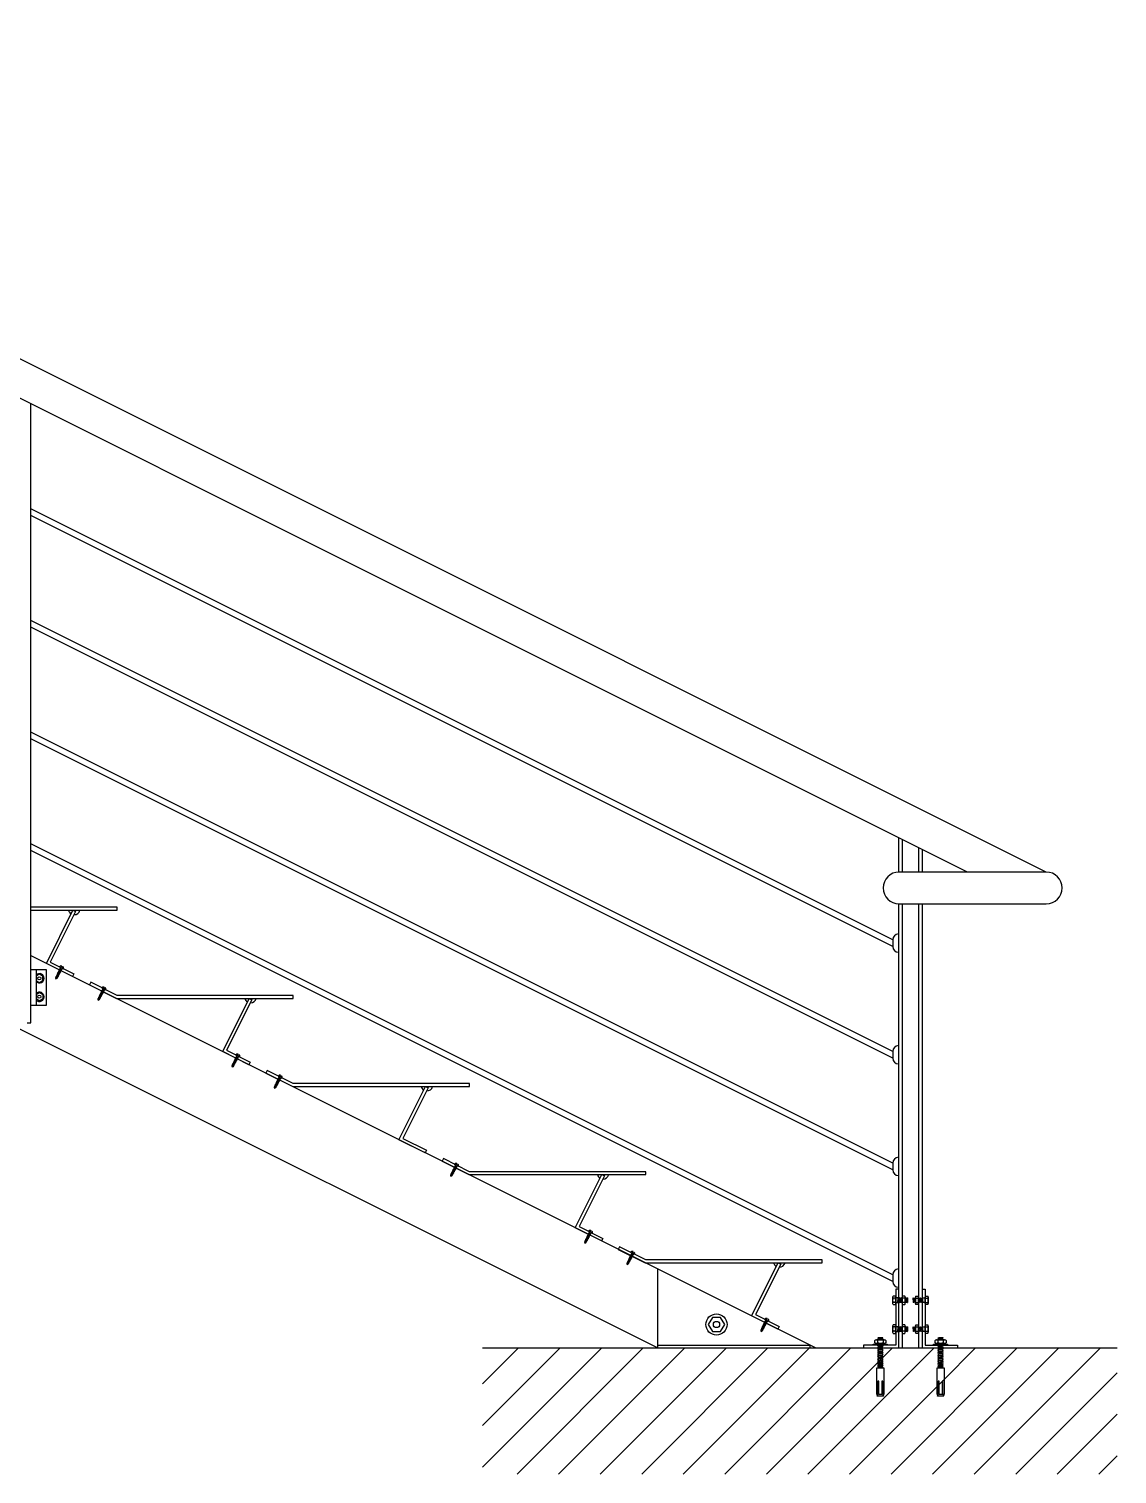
# Model space of a CAD drawing. Header units: millimetres. Extents: x 21.2 to 50.9, y 4.4 to 20.1.
# Drawn here: x 29.057 to 31.372, y 15.116 to 18.19 of the extents above; entities that cross this region are included whole.
import ezdxf

# ---------------------------------------------------------------- set-up
doc = ezdxf.new("R2010")
doc.units = ezdxf.units.MM
doc.linetypes.add('DASHED', pattern=[0.75, 0.5, -0.25])

# ---------------------------------------------------------------- blocks, each defined once
blk = doc.blocks.new('A$C73387921')
for p, q in [((2209.4, 960.2), (2209.4, 2277.1)), ((381.2, 1849.6), (3543.7, 268.3)), ((4055.6, 1354), (4055.6, 1280.8)), ((4043.1, 423.9), (2209.4, 1340.8)), ((4043.1, 409.9), (2209.4, 1326.8)), ((4063.1, 1350.3), (4063.1, 1280.8)), ((4098.1, 1332.8), (4098.1, 1280.8)), ((4105.6, 1329), (4105.6, 1280.8)), ((2393.1, 1205.8), (2209.4, 1205.8)), ((2209.4, 1199.6), (2393.1, 1199.6)), ((2242.8, 1086.5), (2299.4, 1199.6)), ((2299.4, 1199.6), (2305, 1196.8)), ((2393.1, 1199.6), (2393.1, 1205.8)), ((4055.6, 1213.6), (4055.6, 393.3)), ((4063.1, 1213.6), (4063.1, 268.3)), ((4098.1, 1213.6), (4098.1, 268.3)), ((4105.6, 1213.6), (4105.6, 393.3)), ((2305, 1196.8), (2251.2, 1089.3)), ((4043.1, 1136.6), (4043.1, 1122.7)), ((2209.4, 1103.2), (3879.2, 268.3)), ((2298.7, 1058.5), (2242.8, 1086.5)), ((2251.2, 1089.3), (2301.5, 1064.1)), ((2274.4, 1076), (2272.1, 1076.4)), ((2273, 1078.3), (2277.1, 1076.3)), ((2243.1, 1072.7), (2209.4, 1072.7)), ((2221.9, 997.7), (2221.9, 1072.7)), ((2227.8, 1063.6), (2221.9, 1060.1)), ((2221.9, 1049.4), (2227.8, 1046)), ((2235.4, 1059.2), (2227.8, 1063.6)), ((2227.8, 1046), (2235.4, 1050.4)), ((2235.4, 1050.4), (2235.4, 1059.2)), ((2243.1, 997.7), (2243.1, 1072.7)), ((2266.2, 1055.4), (2262.2, 1056.2)), ((2265.5, 1055), (2262.4, 1055.7)), ((2265.9, 1056), (2263, 1056.7)), ((2267.2, 1057.3), (2263.1, 1058.1)), ((2266.5, 1056.8), (2263.3, 1057.6)), ((2266.9, 1057.8), (2263.8, 1058.6)), ((2268.3, 1059.2), (2264, 1060)), ((2267.6, 1058.7), (2264.2, 1059.5)), ((2268, 1059.7), (2264.7, 1060.5)), ((2269.3, 1061.1), (2264.8, 1061.9)), ((2268.6, 1060.6), (2265.1, 1061.3)), ((2269, 1061.6), (2265.6, 1062.3)), ((2270.3, 1062.9), (2265.7, 1063.8)), ((2269.6, 1062.5), (2265.9, 1063.2)), ((2270.1, 1063.5), (2266.5, 1064.2)), ((2271.4, 1064.8), (2266.6, 1065.6)), ((2270.7, 1064.4), (2266.8, 1065.1)), ((2271.1, 1065.4), (2267.3, 1066.1)), ((2272.4, 1066.7), (2267.5, 1067.5)), ((2271.7, 1066.2), (2267.7, 1067)), ((2272.1, 1067.2), (2268.2, 1068)), ((2273.4, 1068.6), (2268.3, 1069.4)), ((2272.7, 1068.1), (2268.5, 1068.9)), ((2273.2, 1069.1), (2269.1, 1069.9)), ((2274.5, 1070.5), (2269.2, 1071.3)), ((2273.8, 1070), (2269.4, 1070.8)), ((2274.2, 1071), (2270, 1071.8)), ((2275.5, 1072.3), (2270.1, 1073.3)), ((2274.8, 1071.9), (2270.3, 1072.8)), ((2275.2, 1072.9), (2270.9, 1073.8)), ((2275.8, 1073.7), (2271.1, 1074.7)), ((2273.9, 1075.1), (2272, 1075.5)), ((2301.5, 1064.1), (2298.7, 1058.5)), ((2337.2, 1046.3), (2334.4, 1040.7)), ((2393.1, 1018.3), (2337.2, 1046.3)), ((2221.9, 1021), (2227.8, 1024.4)), ((2227.8, 1024.4), (2235.4, 1020)), ((2235.4, 1020), (2235.4, 1011.2)), ((2334.4, 1040.7), (2391.7, 1012.1)), ((2358.4, 1014.1), (2354.1, 1014.9)), ((2358.1, 1014.6), (2354.8, 1015.4)), ((2359.4, 1016), (2355, 1016.8)), ((2358.7, 1015.5), (2355.2, 1016.3)), ((2359.1, 1016.5), (2355.7, 1017.3)), ((2360.5, 1017.9), (2355.8, 1018.7)), ((2359.7, 1017.4), (2356.1, 1018.2)), ((2360.2, 1018.4), (2356.6, 1019.2)), ((2361.5, 1019.8), (2356.7, 1020.6)), ((2360.8, 1019.3), (2356.9, 1020.1)), ((2361.2, 1020.3), (2357.5, 1021)), ((2362.5, 1021.6), (2357.6, 1022.5)), ((2361.8, 1021.2), (2357.8, 1021.9)), ((2362.2, 1022.2), (2358.3, 1022.9)), ((2363.6, 1023.5), (2358.5, 1024.4)), ((2362.8, 1023.1), (2358.7, 1023.8)), ((2363.3, 1024.1), (2359.2, 1024.8)), ((2364.6, 1025.4), (2359.3, 1026.2)), ((2363.9, 1024.9), (2359.5, 1025.7)), ((2364.3, 1025.9), (2360.1, 1026.7)), ((2365.6, 1027.3), (2360.3, 1028.2)), ((2364.9, 1026.8), (2360.5, 1027.7)), ((2365.3, 1027.8), (2361, 1028.7)), ((2365.9, 1028.7), (2361.2, 1029.6)), ((2364, 1030), (2362.1, 1030.4)), ((2364.5, 1031), (2362.2, 1031.4)), ((2363.2, 1033.3), (2367.2, 1031.3)), ((2768.1, 1018.3), (2393.1, 1018.3)), ((2768.1, 1012.1), (2768.1, 1018.3)), ((2209.4, 997.7), (2243.1, 997.7)), ((2227.8, 1006.8), (2221.9, 1010.2)), ((2235.4, 1011.2), (2227.8, 1006.8)), ((2356.3, 1010.4), (2352.3, 1011.1)), ((2355.6, 1009.9), (2352.6, 1010.6)), ((2356, 1010.9), (2353.1, 1011.6)), ((2357.4, 1012.2), (2353.2, 1013)), ((2356.6, 1011.8), (2353.4, 1012.5)), ((2357.1, 1012.8), (2354, 1013.5)), ((2357.7, 1013.7), (2354.3, 1014.4)), ((2391.7, 1012.1), (2768.1, 1012.1)), ((2617.8, 899), (2674.4, 1012.1)), ((2680, 1009.3), (2626.2, 901.8)), ((2674.4, 1012.1), (2680, 1009.3)), ((2201.9, 960.2), (2209.4, 960.2)), ((2673.7, 871), (2617.8, 899)), ((2626.2, 901.8), (2676.5, 876.6)), ((4043.1, 899.1), (4043.1, 885.1)), ((2641.2, 867.9), (2637.2, 868.7)), ((2640.5, 867.5), (2637.4, 868.2)), ((2640.9, 868.5), (2638, 869.2)), ((2642.2, 869.8), (2638.1, 870.6)), ((2641.5, 869.3), (2638.3, 870.1)), ((2641.9, 870.3), (2638.8, 871.1)), ((2643.3, 871.7), (2639, 872.5)), ((2642.6, 871.2), (2639.2, 872)), ((2643, 872.2), (2639.7, 873)), ((2644.3, 873.6), (2639.8, 874.4)), ((2643.6, 873.1), (2640.1, 873.8)), ((2644, 874.1), (2640.6, 874.8)), ((2645.3, 875.4), (2640.7, 876.3)), ((2644.6, 875), (2640.9, 875.7)), ((2645.1, 876), (2641.5, 876.7)), ((2646.4, 877.3), (2641.6, 878.1)), ((2645.7, 876.9), (2641.8, 877.6)), ((2646.1, 877.9), (2642.3, 878.6)), ((2647.4, 879.2), (2642.5, 880)), ((2646.7, 878.7), (2642.7, 879.5)), ((2647.1, 879.7), (2643.2, 880.5)), ((2648.4, 881.1), (2643.3, 881.9)), ((2647.7, 880.6), (2643.5, 881.4)), ((2648.2, 881.6), (2644.1, 882.4)), ((2649.5, 883), (2644.2, 883.8)), ((2648.8, 882.5), (2644.4, 883.3)), ((2649.2, 883.5), (2645, 884.3)), ((2650.5, 884.8), (2645.1, 885.8)), ((2649.8, 884.4), (2645.3, 885.3)), ((2650.2, 885.4), (2645.9, 886.3)), ((2650.8, 886.2), (2646.1, 887.2)), ((2648.9, 887.6), (2647, 888)), ((2649.4, 888.5), (2647.1, 888.9)), ((2648, 890.8), (2652.1, 888.8)), ((2676.5, 876.6), (2673.7, 871)), ((2712.2, 858.8), (2709.4, 853.2)), ((2709.4, 853.2), (2766.7, 824.6)), ((2768.1, 830.8), (2712.2, 858.8)), ((2735.5, 830.4), (2730.8, 831.2)), ((2734.7, 829.9), (2731.1, 830.7)), ((2735.2, 830.9), (2731.6, 831.7)), ((2736.5, 832.3), (2731.7, 833.1)), ((2735.8, 831.8), (2731.9, 832.6)), ((2736.2, 832.8), (2732.5, 833.5)), ((2737.5, 834.1), (2732.6, 835)), ((2736.8, 833.7), (2732.8, 834.4)), ((2737.2, 834.7), (2733.3, 835.4)), ((2738.6, 836), (2733.5, 836.9)), ((2737.8, 835.6), (2733.7, 836.3)), ((2738.3, 836.6), (2734.2, 837.3)), ((2739.6, 837.9), (2734.3, 838.7)), ((2738.9, 837.4), (2734.5, 838.2)), ((2739.3, 838.4), (2735.1, 839.2)), ((2740.6, 839.8), (2735.3, 840.7)), ((2739.9, 839.3), (2735.5, 840.2)), ((2740.3, 840.3), (2736, 841.2)), ((2740.9, 841.2), (2736.2, 842.1)), ((2739, 842.5), (2737.1, 842.9)), ((2739.5, 843.5), (2737.2, 843.9)), ((2738.2, 845.8), (2742.2, 843.8)), ((3143.1, 830.8), (2768.1, 830.8)), ((3143.1, 824.6), (3143.1, 830.8)), ((2731.3, 822.9), (2727.3, 823.6)), ((2730.6, 822.4), (2727.6, 823.1)), ((2731, 823.4), (2728.1, 824.1)), ((2732.4, 824.7), (2728.2, 825.5)), ((2731.6, 824.3), (2728.4, 825)), ((2732.1, 825.3), (2729, 826)), ((2733.4, 826.6), (2729.1, 827.4)), ((2732.7, 826.2), (2729.3, 826.9)), ((2733.1, 827.1), (2729.8, 827.9)), ((2734.4, 828.5), (2730, 829.3)), ((2733.7, 828), (2730.2, 828.8)), ((2734.1, 829), (2730.7, 829.8)), ((2766.7, 824.6), (3143.1, 824.6)), ((2992.8, 711.5), (3049.4, 824.6)), ((3055, 821.8), (3001.2, 714.3)), ((3049.4, 824.6), (3055, 821.8)), ((3048.7, 683.5), (2992.8, 711.5)), ((3001.2, 714.3), (3051.5, 689.1)), ((3051.5, 689.1), (3048.7, 683.5)), ((3087.2, 671.3), (3084.4, 665.7)), ((3084.4, 665.7), (3141.7, 637.1)), ((3143.1, 643.3), (3087.2, 671.3)), ((3111.2, 645.3), (3107.5, 646)), ((3112.5, 646.6), (3107.6, 647.5)), ((3111.8, 646.2), (3107.8, 646.9)), ((3112.2, 647.2), (3108.3, 647.9)), ((3113.6, 648.5), (3108.5, 649.4)), ((3112.8, 648.1), (3108.7, 648.8)), ((3113.3, 649.1), (3109.2, 649.8)), ((3114.6, 650.4), (3109.3, 651.2)), ((3113.9, 649.9), (3109.5, 650.7)), ((3114.3, 650.9), (3110.1, 651.7)), ((3115.6, 652.3), (3110.3, 653.2)), ((3114.9, 651.8), (3110.5, 652.7)), ((3115.3, 652.8), (3111, 653.7)), ((3115.9, 653.7), (3111.2, 654.6)), ((3114, 655), (3112.1, 655.4)), ((3114.5, 656), (3112.2, 656.4)), ((3113.2, 658.3), (3117.2, 656.3)), ((4043.1, 661.5), (4043.1, 647.5)), ((3106.3, 635.4), (3102.3, 636.1)), ((3105.6, 634.9), (3102.6, 635.6)), ((3106, 635.9), (3103.1, 636.6)), ((3107.4, 637.2), (3103.2, 638)), ((3106.6, 636.8), (3103.4, 637.5)), ((3107.1, 637.8), (3104, 638.5)), ((3108.4, 639.1), (3104.1, 639.9)), ((3107.7, 638.7), (3104.3, 639.4)), ((3108.1, 639.6), (3104.8, 640.4)), ((3109.4, 641), (3105, 641.8)), ((3108.7, 640.5), (3105.2, 641.3)), ((3109.1, 641.5), (3105.7, 642.3)), ((3110.5, 642.9), (3105.8, 643.7)), ((3109.7, 642.4), (3106.1, 643.2)), ((3110.2, 643.4), (3106.6, 644.2)), ((3111.5, 644.8), (3106.7, 645.6)), ((3110.8, 644.3), (3106.9, 645.1)), ((3141.7, 637.1), (3518.1, 637.1)), ((3518.1, 643.3), (3143.1, 643.3)), ((3367.8, 524), (3424.4, 637.1)), ((3430, 634.3), (3376.2, 526.8)), ((3424.4, 637.1), (3430, 634.3)), ((3518.1, 637.1), (3518.1, 643.3)), ((3423.7, 496), (3367.8, 524)), ((3376.2, 526.8), (3426.5, 501.6)), ((3391.2, 492.9), (3387.2, 493.7)), ((3390.5, 492.5), (3387.4, 493.2)), ((3390.9, 493.5), (3388, 494.2)), ((3392.2, 494.8), (3388.1, 495.6)), ((3391.5, 494.3), (3388.3, 495.1)), ((3391.9, 495.3), (3388.8, 496.1)), ((3393.3, 496.7), (3389, 497.5)), ((3392.6, 496.2), (3389.2, 497)), ((3393, 497.2), (3389.7, 498)), ((3394.3, 498.6), (3389.8, 499.4)), ((3393.6, 498.1), (3390.1, 498.8)), ((3394, 499.1), (3390.6, 499.8)), ((3395.3, 500.4), (3390.7, 501.3)), ((3394.6, 500), (3390.9, 500.7)), ((3395.1, 501), (3391.5, 501.7)), ((3396.4, 502.3), (3391.6, 503.1)), ((3395.7, 501.9), (3391.8, 502.6)), ((3396.1, 502.9), (3392.3, 503.6)), ((3397.4, 504.2), (3392.5, 505)), ((3396.7, 503.7), (3392.7, 504.5)), ((3397.1, 504.7), (3393.2, 505.5)), ((3398.4, 506.1), (3393.3, 506.9)), ((3397.7, 505.6), (3393.5, 506.4)), ((3398.2, 506.6), (3394.1, 507.4)), ((3399.5, 508), (3394.2, 508.8)), ((3398.8, 507.5), (3394.4, 508.3)), ((3399.2, 508.5), (3395, 509.3)), ((3400.5, 509.8), (3395.1, 510.8)), ((3399.8, 509.4), (3395.3, 510.3)), ((3400.2, 510.4), (3395.9, 511.3)), ((3400.8, 511.2), (3396.1, 512.2)), ((3398.9, 512.6), (3397, 513)), ((3399.4, 513.5), (3397.1, 513.9)), ((3398, 515.8), (3402.1, 513.8)), ((3426.5, 501.6), (3423.7, 496)), ((3462.2, 483.8), (3459.4, 478.2)), ((3459.4, 478.2), (3516.7, 449.6)), ((3518.1, 455.8), (3462.2, 483.8)), ((3488.6, 461), (3483.5, 461.9)), ((3487.8, 460.6), (3483.7, 461.3)), ((3488.3, 461.6), (3484.2, 462.3)), ((3489.6, 462.9), (3484.3, 463.7)), ((3488.9, 462.4), (3484.5, 463.2)), ((3489.3, 463.4), (3485.1, 464.2)), ((3490.6, 464.8), (3485.3, 465.7)), ((3489.9, 464.3), (3485.5, 465.2)), ((3490.3, 465.3), (3486, 466.2)), ((3490.9, 466.2), (3486.2, 467.1)), ((3489, 467.5), (3487.1, 467.9)), ((3489.5, 468.5), (3487.2, 468.9)), ((3488.2, 470.8), (3492.2, 468.8)), ((3481.3, 447.9), (3477.3, 448.6)), ((3480.6, 447.4), (3477.6, 448.1)), ((3481, 448.4), (3478.1, 449.1)), ((3482.4, 449.7), (3478.2, 450.5)), ((3481.6, 449.3), (3478.4, 450)), ((3482.1, 450.3), (3479, 451)), ((3483.4, 451.6), (3479.1, 452.4)), ((3482.7, 451.2), (3479.3, 451.9)), ((3483.1, 452.1), (3479.8, 452.9)), ((3484.4, 453.5), (3480, 454.3)), ((3483.7, 453), (3480.2, 453.8)), ((3484.1, 454), (3480.7, 454.8)), ((3485.5, 455.4), (3480.8, 456.2)), ((3484.7, 454.9), (3481.1, 455.7)), ((3485.2, 455.9), (3481.6, 456.7)), ((3486.5, 457.3), (3481.7, 458.1)), ((3485.8, 456.8), (3481.9, 457.6)), ((3486.2, 457.8), (3482.5, 458.5)), ((3487.5, 459.1), (3482.6, 460)), ((3486.8, 458.7), (3482.8, 459.4)), ((3487.2, 459.7), (3483.3, 460.4)), ((3516.7, 449.6), (3893.1, 449.6)), ((3893.1, 455.8), (3518.1, 455.8)), ((3543.7, 268.3), (3543.7, 436)), ((3742.8, 336.5), (3799.4, 449.6)), ((3805, 446.8), (3751.2, 339.3)), ((3799.4, 449.6), (3805, 446.8)), ((3893.1, 449.6), (3893.1, 455.8)), ((4043.1, 423.9), (4043.1, 409.9)), ((4042.9, 376.4), (4042.9, 363.3)), ((4048.6, 374.3), (4043.7, 374.3)), ((4048.5, 378.8), (4043.8, 378.8)), ((4055.6, 393.3), (4049.4, 393.3)), ((4049.4, 393.3), (4049.4, 274.6)), ((4049.4, 374.8), (4049.4, 376.6)), ((4049.4, 364.8), (4049.4, 374.8)), ((4055.6, 393.3), (4055.6, 268.3)), ((4068.8, 374.3), (4063.9, 374.3)), ((4068.7, 378.8), (4064, 378.8)), ((4069.6, 363.1), (4069.6, 376.6)), ((4070.7, 374.8), (4069.6, 374.3)), ((4069.7, 364.8), (4070.7, 374.8)), ((4072.6, 373.9), (4070.7, 374.8)), ((4072.6, 373.9), (4071.8, 365.8)), ((4074.7, 374.8), (4072.6, 373.9)), ((4073.7, 364.8), (4074.7, 374.8)), ((4074.7, 374.8), (4074.7, 365.3)), ((4087.5, 364.8), (4086.5, 374.8)), ((4086.5, 374.8), (4088.6, 373.9)), ((4086.5, 374.8), (4086.5, 365.3)), ((4088.6, 373.9), (4090.5, 374.8)), ((4088.6, 373.9), (4089.4, 365.8)), ((4091.5, 364.8), (4090.5, 374.8)), ((4090.5, 374.8), (4091.6, 374.3)), ((4091.6, 363.1), (4091.6, 376.6)), ((4092.4, 374.3), (4097.3, 374.3)), ((4092.5, 378.8), (4097.2, 378.8)), ((4098.1, 374.6), (4098.5, 374.8)), ((4105.6, 393.3), (4111.9, 393.3)), ((4105.6, 393.3), (4105.6, 268.3)), ((4111.9, 393.3), (4111.9, 274.6)), ((4111.9, 374.8), (4111.9, 376.6)), ((4111.9, 364.8), (4111.9, 374.8)), ((4112.7, 374.3), (4117.6, 374.3)), ((4112.8, 378.8), (4117.5, 378.8)), ((4118.4, 376.4), (4118.4, 363.3)), ((3751.2, 339.3), (3801.5, 314.1)), ((4048.6, 365.3), (4043.7, 365.3)), ((4043.8, 360.8), (4048.5, 360.8)), ((4049.4, 363.1), (4049.4, 364.8)), ((4068.8, 365.3), (4063.9, 365.3)), ((4064, 360.8), (4068.7, 360.8)), ((4069.6, 364.9), (4069.7, 364.8)), ((4069.7, 364.8), (4071.8, 365.8)), ((4071.8, 365.8), (4073.7, 364.8)), ((4073.7, 364.8), (4074.7, 365.3)), ((4087.5, 364.8), (4086.5, 365.3)), ((4089.4, 365.8), (4087.5, 364.8)), ((4091.5, 364.8), (4089.4, 365.8)), ((4091.6, 364.9), (4091.5, 364.8)), ((4092.4, 365.3), (4097.3, 365.3)), ((4097.2, 360.8), (4092.5, 360.8)), ((4111.9, 363.1), (4111.9, 364.8)), ((4112.7, 365.3), (4117.6, 365.3)), ((4117.5, 360.8), (4112.8, 360.8)), ((3659.4, 333.5), (3650.6, 318.3)), ((3650.6, 318.3), (3659.4, 303.1)), ((3677, 333.5), (3659.4, 333.5)), ((3685.8, 318.3), (3677, 333.5)), ((3677, 303.1), (3685.8, 318.3)), ((3798.7, 308.5), (3742.8, 336.5)), ((3767.2, 307.3), (3763.1, 308.1)), ((3766.5, 306.8), (3763.3, 307.6)), ((3766.9, 307.8), (3763.8, 308.6)), ((3768.3, 309.2), (3764, 310)), ((3767.6, 308.7), (3764.2, 309.5)), ((3768, 309.7), (3764.7, 310.5)), ((3769.3, 311.1), (3764.8, 311.9)), ((3768.6, 310.6), (3765.1, 311.3)), ((3769, 311.6), (3765.6, 312.3)), ((3770.3, 312.9), (3765.7, 313.8)), ((3769.6, 312.5), (3765.9, 313.2)), ((3770.1, 313.5), (3766.5, 314.2)), ((3771.4, 314.8), (3766.6, 315.6)), ((3770.7, 314.4), (3766.8, 315.1)), ((3771.1, 315.4), (3767.3, 316.1)), ((3772.4, 316.7), (3767.5, 317.5)), ((3771.7, 316.2), (3767.7, 317)), ((3772.1, 317.2), (3768.2, 318)), ((3773.4, 318.6), (3768.3, 319.4)), ((3772.7, 318.1), (3768.5, 318.9)), ((3773.2, 319.1), (3769.1, 319.9)), ((3774.5, 320.5), (3769.2, 321.3)), ((3773.8, 320), (3769.4, 320.8)), ((3774.2, 321), (3770, 321.8)), ((3775.5, 322.3), (3770.1, 323.3)), ((3774.8, 321.9), (3770.3, 322.8)), ((3775.2, 322.9), (3770.9, 323.8)), ((3775.8, 323.7), (3771.1, 324.7)), ((3773.9, 325.1), (3772, 325.5)), ((3774.4, 326), (3772.1, 326.4)), ((3773, 328.3), (3777.1, 326.3)), ((3801.5, 314.1), (3798.7, 308.5)), ((4042.9, 315.1), (4042.9, 301.9)), ((4048.6, 313), (4043.7, 313)), ((4048.5, 317.5), (4043.8, 317.5)), ((4049.4, 313.5), (4049.4, 315.3)), ((4049.4, 303.5), (4049.4, 313.5)), ((4068.8, 313), (4063.9, 313)), ((4068.7, 317.5), (4064, 317.5)), ((4069.6, 301.7), (4069.6, 315.3)), ((4070.7, 313.5), (4069.6, 313)), ((4069.7, 303.5), (4070.7, 313.5)), ((4072.6, 312.5), (4070.7, 313.5)), ((4072.6, 312.5), (4071.8, 304.4)), ((4074.7, 313.5), (4072.6, 312.5)), ((4073.7, 303.5), (4074.7, 313.5)), ((4074.7, 313.5), (4074.7, 303.9)), ((4086.5, 313.5), (4086.5, 303.9)), ((4086.5, 313.5), (4088.6, 312.5)), ((4087.5, 303.5), (4086.5, 313.5)), ((4088.6, 312.5), (4090.5, 313.5)), ((4088.6, 312.5), (4089.4, 304.4)), ((4090.5, 313.5), (4091.6, 313)), ((4091.5, 303.5), (4090.5, 313.5)), ((4091.6, 301.7), (4091.6, 315.3)), ((4092.4, 313), (4097.3, 313)), ((4092.5, 317.5), (4097.2, 317.5)), ((4098.1, 313.3), (4098.5, 313.5)), ((4111.9, 313.5), (4111.9, 315.3)), ((4111.9, 303.5), (4111.9, 313.5)), ((4112.7, 313), (4117.6, 313)), ((4112.8, 317.5), (4117.5, 317.5)), ((4118.4, 315.1), (4118.4, 301.9)), ((3659.4, 303.1), (3677, 303.1)), ((3766.2, 305.4), (3762.2, 306.2)), ((3765.5, 305), (3762.4, 305.7)), ((3765.9, 306), (3763, 306.7)), ((4025.1, 278.1), (4008.3, 278.1)), ((4010.9, 284.8), (4010.9, 279.1)), ((4011.7, 289.1), (4021.7, 290)), ((4011.7, 285.8), (4021.7, 286.6)), ((4011.7, 285.8), (4021.3, 285.8)), ((4020.9, 288.2), (4012.5, 287.5)), ((4022.5, 284.8), (4022.5, 279.1)), ((4048.6, 304), (4043.7, 304)), ((4043.8, 299.5), (4048.5, 299.5)), ((4049.4, 301.7), (4049.4, 303.5)), ((4068.8, 304), (4063.9, 304)), ((4064, 299.5), (4068.7, 299.5)), ((4069.6, 303.5), (4069.7, 303.5)), ((4069.7, 303.5), (4071.8, 304.4)), ((4071.8, 304.4), (4073.7, 303.5)), ((4073.7, 303.5), (4074.7, 303.9)), ((4087.5, 303.5), (4086.5, 303.9)), ((4089.4, 304.4), (4087.5, 303.5)), ((4091.5, 303.5), (4089.4, 304.4)), ((4091.6, 303.5), (4091.5, 303.5)), ((4092.4, 304), (4097.3, 304)), ((4097.2, 299.5), (4092.5, 299.5)), ((4111.9, 301.7), (4111.9, 303.5)), ((4112.7, 304), (4117.6, 304)), ((4117.5, 299.5), (4112.8, 299.5)), ((4153.4, 278.1), (4136.5, 278.1)), ((4139.2, 284.8), (4139.2, 279.1)), ((4139.9, 289.1), (4149.9, 290)), ((4139.9, 285.8), (4149.9, 286.6)), ((4139.9, 285.8), (4149.6, 285.8)), ((4149.2, 288.2), (4140.7, 287.5)), ((4150.7, 284.8), (4150.7, 279.1)), ((3170.8, 191.9), (3247.2, 268.3)), ((3170.8, 103.5), (3335.6, 268.3)), ((3170.8, 15.1), (3424, 268.3)), ((3170.8, 268.3), (4520.3, 268.3)), ((3244.1, 0), (3512.4, 268.3)), ((3332.5, 0), (3600.8, 268.3)), ((3420.9, 0), (3689.2, 268.3)), ((3509.3, 0), (3777.6, 268.3)), ((3543.7, 274.6), (3866.7, 274.6)), ((3597.6, 0), (3865.9, 268.3)), ((3686, 0), (3954.3, 268.3)), ((3774.4, 0), (4042.7, 268.3)), ((3862.8, 0), (4131.1, 268.3)), ((3866.7, 274.6), (3866.7, 268.3)), ((4049.4, 274.6), (3980.6, 274.6)), ((3980.6, 274.6), (3980.6, 268.3)), ((4006.8, 276.3), (4026.6, 276.3)), ((4011.7, 272.5), (4021.7, 273.3)), ((4011.7, 269.1), (4021.7, 270)), ((4011.7, 265.8), (4021.7, 266.6)), ((4011.7, 262.5), (4021.7, 263.3)), ((4011.7, 259.1), (4021.7, 260)), ((4011.7, 255.8), (4021.7, 256.6)), ((4011.7, 252.5), (4021.7, 253.3)), ((4011.7, 249.1), (4021.7, 250)), ((4011.7, 245.8), (4021.7, 246.6)), ((4012.3, 274.6), (4021.1, 274.6)), ((4016.7, 274.6), (4012.5, 274.2)), ((4020.9, 271.6), (4012.5, 270.9)), ((4020.9, 268.2), (4012.5, 267.5)), ((4020.9, 264.9), (4012.5, 264.2)), ((4020.9, 261.6), (4012.5, 260.9)), ((4020.9, 258.2), (4012.5, 257.5)), ((4020.9, 254.9), (4012.5, 254.2)), ((4020.9, 251.6), (4012.5, 250.9)), ((4020.9, 248.2), (4012.5, 247.5)), ((4039.6, 0), (4307.9, 268.3)), ((4111.9, 274.6), (4180.6, 274.6)), ((4128, 0), (4396.3, 268.3)), ((4135.1, 276.3), (4154.8, 276.3)), ((4139.9, 272.5), (4149.9, 273.3)), ((4139.9, 269.1), (4149.9, 270)), ((4139.9, 265.8), (4149.9, 266.6)), ((4139.9, 262.5), (4149.9, 263.3)), ((4139.9, 259.1), (4149.9, 260)), ((4139.9, 255.8), (4149.9, 256.6)), ((4139.9, 252.5), (4149.9, 253.3)), ((4139.9, 249.1), (4149.9, 250)), ((4139.9, 245.8), (4149.9, 246.6)), ((4140.6, 274.6), (4149.3, 274.6)), ((4145, 274.6), (4140.7, 274.2)), ((4149.2, 271.6), (4140.7, 270.9)), ((4149.2, 268.2), (4140.7, 267.5)), ((4149.2, 264.9), (4140.7, 264.2)), ((4149.2, 261.6), (4140.7, 260.9)), ((4149.2, 258.2), (4140.7, 257.5)), ((4149.2, 254.9), (4140.7, 254.2)), ((4149.2, 251.6), (4140.7, 250.9)), ((4149.2, 248.2), (4140.7, 247.5)), ((4149.1, 197.9), (4219.5, 268.3)), ((4180.6, 274.6), (4180.6, 268.3)), ((4216.4, 0), (4484.7, 268.3)), ((4011.7, 242.5), (4021.7, 243.3)), ((4011.7, 239.1), (4021.7, 240)), ((4011.7, 235.8), (4021.7, 236.6)), ((4011.7, 232.5), (4021.7, 233.3)), ((4021.7, 230), (4011.7, 229.1)), ((4011.7, 229.1), (4021.7, 230)), ((4011.7, 225.8), (4021.7, 226.6)), ((4011.7, 225.8), (4021.3, 225.8)), ((4020.9, 244.9), (4012.5, 244.2)), ((4020.9, 241.6), (4012.5, 240.9)), ((4020.9, 238.2), (4012.5, 237.5)), ((4020.9, 234.9), (4012.5, 234.2)), ((4020.9, 231.6), (4012.5, 230.9)), ((4020.9, 228.2), (4012.5, 227.5)), ((4139.9, 242.5), (4149.9, 243.3)), ((4139.9, 239.1), (4149.9, 240)), ((4139.9, 235.8), (4149.9, 236.6)), ((4139.9, 232.5), (4149.9, 233.3)), ((4149.9, 230), (4139.9, 229.1)), ((4139.9, 229.1), (4149.9, 230)), ((4139.9, 225.8), (4149.9, 226.6)), ((4139.9, 225.8), (4149.6, 225.8)), ((4149.2, 244.9), (4140.7, 244.2)), ((4149.2, 241.6), (4140.7, 240.9)), ((4149.2, 238.2), (4140.7, 237.5)), ((4149.2, 234.9), (4140.7, 234.2)), ((4149.2, 231.6), (4140.7, 230.9)), ((4149.2, 228.2), (4140.7, 227.5)), ((4304.7, 0), (4520.3, 215.6)), ((3951.2, 0), (4139.9, 188.8)), ((4141.6, 190.4), (4148.3, 197.1)), ((4393.1, 0), (4520.3, 127.2)), ((4481.5, 0), (4520.3, 38.8))]:
    blk.add_line(p, q)
at = {"linetype": 'DASHED', "ltscale": 0.1}
for p, q in [((4054.7, 374.8), (4049.4, 374.8)), ((4053.7, 364.8), (4054.7, 374.8)), ((4056.6, 373.9), (4054.7, 374.8)), ((4056.6, 373.9), (4055.8, 365.8)), ((4058.7, 374.8), (4056.6, 373.9)), ((4057.7, 364.8), (4058.7, 374.8)), ((4060.6, 373.9), (4058.7, 374.8)), ((4060.6, 373.9), (4059.8, 365.8)), ((4062.7, 374.8), (4060.6, 373.9)), ((4061.7, 364.8), (4062.7, 374.8)), ((4063.1, 374.6), (4062.7, 374.8)), ((4099.5, 364.8), (4098.5, 374.8)), ((4098.5, 374.8), (4100.6, 373.9)), ((4100.6, 373.9), (4102.5, 374.8)), ((4100.6, 373.9), (4101.4, 365.8)), ((4103.5, 364.8), (4102.5, 374.8)), ((4102.5, 374.8), (4104.6, 373.9)), ((4104.6, 373.9), (4106.5, 374.8)), ((4104.6, 373.9), (4105.4, 365.8)), ((4107.5, 364.8), (4106.5, 374.8)), ((4106.5, 374.8), (4111.9, 374.8)), ((4049.4, 364.8), (4053.7, 364.8)), ((4053.7, 364.8), (4055.8, 365.8)), ((4055.8, 365.8), (4057.7, 364.8)), ((4057.7, 364.8), (4059.8, 365.8)), ((4059.8, 365.8), (4061.7, 364.8)), ((4061.7, 364.8), (4063.1, 365.5)), ((4099.5, 364.8), (4098.1, 365.5)), ((4101.4, 365.8), (4099.5, 364.8)), ((4103.5, 364.8), (4101.4, 365.8)), ((4105.4, 365.8), (4103.5, 364.8)), ((4107.5, 364.8), (4105.4, 365.8)), ((4111.9, 364.8), (4107.5, 364.8)), ((4054.7, 313.5), (4049.4, 313.5)), ((4053.7, 303.5), (4054.7, 313.5)), ((4056.6, 312.5), (4054.7, 313.5)), ((4056.6, 312.5), (4055.8, 304.4)), ((4058.7, 313.5), (4056.6, 312.5)), ((4057.7, 303.5), (4058.7, 313.5)), ((4060.6, 312.5), (4058.7, 313.5)), ((4060.6, 312.5), (4059.8, 304.4)), ((4062.7, 313.5), (4060.6, 312.5)), ((4061.7, 303.5), (4062.7, 313.5)), ((4063.1, 313.3), (4062.7, 313.5)), ((4098.5, 313.5), (4100.6, 312.5)), ((4099.5, 303.5), (4098.5, 313.5)), ((4100.6, 312.5), (4102.5, 313.5)), ((4100.6, 312.5), (4101.4, 304.4)), ((4102.5, 313.5), (4104.6, 312.5)), ((4103.5, 303.5), (4102.5, 313.5)), ((4104.6, 312.5), (4106.5, 313.5)), ((4104.6, 312.5), (4105.4, 304.4)), ((4106.5, 313.5), (4111.9, 313.5)), ((4107.5, 303.5), (4106.5, 313.5)), ((4049.4, 303.5), (4053.7, 303.5)), ((4053.7, 303.5), (4055.8, 304.4)), ((4055.8, 304.4), (4057.7, 303.5)), ((4057.7, 303.5), (4059.8, 304.4)), ((4059.8, 304.4), (4061.7, 303.5)), ((4061.7, 303.5), (4063.1, 304.1)), ((4099.5, 303.5), (4098.1, 304.1)), ((4101.4, 304.4), (4099.5, 303.5)), ((4103.5, 303.5), (4101.4, 304.4)), ((4105.4, 304.4), (4103.5, 303.5)), ((4107.5, 303.5), (4105.4, 304.4)), ((4111.9, 303.5), (4107.5, 303.5))]:
    blk.add_line(p, q, dxfattribs=at)
for points in [[(4369.8, 1280.8), (4056.4, 1280.8, 1), (4056.4, 1213.5), (4369.8, 1213.5, 1), (4369.8, 1280.8), (782.2, 3074.6), (59.1, 3074.6)], [(2277.5, 1080.1), (2276.9, 1079), (2275.2, 1079.8), (2275.8, 1080.9, 0.315654), (2270.7, 1079.5), (2273, 1078.3), (2272.1, 1076.4), (2272, 1075.5), (2271.1, 1074.7), (2270.9, 1073.8), (2270.1, 1073.3), (2270.3, 1072.8), (2270, 1071.8), (2269.2, 1071.3), (2269.4, 1070.8), (2269.1, 1069.9), (2268.3, 1069.4), (2268.5, 1068.9), (2268.2, 1068), (2267.5, 1067.5), (2267.7, 1067), (2267.3, 1066.1), (2266.6, 1065.6), (2266.8, 1065.1), (2266.5, 1064.2), (2265.7, 1063.8), (2265.9, 1063.2), (2265.6, 1062.3), (2264.8, 1061.9), (2265.1, 1061.3), (2264.7, 1060.5), (2264, 1060), (2264.2, 1059.5), (2263.8, 1058.6), (2263.1, 1058.1), (2263.3, 1057.6), (2263, 1056.7), (2262.2, 1056.2), (2262.4, 1055.7), (2263.2, 1053.7), (2265.5, 1055), (2266.2, 1055.4), (2265.9, 1056), (2266.5, 1056.8), (2267.2, 1057.3), (2266.9, 1057.8), (2267.6, 1058.7), (2268.3, 1059.2), (2268, 1059.7), (2268.6, 1060.6), (2269.3, 1061.1), (2269, 1061.6), (2269.6, 1062.5), (2270.3, 1062.9), (2270.1, 1063.5), (2270.7, 1064.4), (2271.4, 1064.8), (2271.1, 1065.4), (2271.7, 1066.2), (2272.4, 1066.7), (2272.1, 1067.2), (2272.7, 1068.1), (2273.4, 1068.6), (2273.2, 1069.1), (2273.8, 1070), (2274.5, 1070.5), (2274.2, 1071), (2274.8, 1071.9), (2275.5, 1072.3), (2275.2, 1072.9), (2275.8, 1073.7), (2277.1, 1076.3), (2279.4, 1075.2, 0.315654), (2277.5, 1080.1, 0.315654)], [(2367.6, 1035), (2367, 1033.9), (2365.3, 1034.7), (2365.9, 1035.9, 0.315654), (2360.9, 1034.4), (2363.2, 1033.3), (2362.2, 1031.4), (2362.1, 1030.4), (2361.2, 1029.6), (2361, 1028.7), (2360.3, 1028.2), (2360.5, 1027.7), (2360.1, 1026.7), (2359.3, 1026.2), (2359.5, 1025.7), (2359.2, 1024.8), (2358.5, 1024.4), (2358.7, 1023.8), (2358.3, 1022.9), (2357.6, 1022.5), (2357.8, 1021.9), (2357.5, 1021), (2356.7, 1020.6), (2356.9, 1020.1), (2356.6, 1019.2), (2355.8, 1018.7), (2356.1, 1018.2), (2355.7, 1017.3), (2355, 1016.8), (2355.2, 1016.3), (2354.8, 1015.4), (2354.1, 1014.9), (2354.3, 1014.4), (2354, 1013.5), (2353.2, 1013), (2353.4, 1012.5), (2353.1, 1011.6), (2352.3, 1011.2), (2352.6, 1010.6), (2353.3, 1008.6), (2355.6, 1009.9), (2356.3, 1010.4), (2356, 1010.9), (2356.6, 1011.8), (2357.4, 1012.2), (2357.1, 1012.8), (2357.7, 1013.7), (2358.4, 1014.1), (2358.1, 1014.6), (2358.7, 1015.5), (2359.4, 1016), (2359.1, 1016.5), (2359.7, 1017.4), (2360.5, 1017.9), (2360.2, 1018.4), (2360.8, 1019.3), (2361.5, 1019.8), (2361.2, 1020.3), (2361.8, 1021.2), (2362.5, 1021.6), (2362.2, 1022.2), (2362.8, 1023.1), (2363.6, 1023.5), (2363.3, 1024.1), (2363.9, 1024.9), (2364.6, 1025.4), (2364.3, 1025.9), (2364.9, 1026.8), (2365.6, 1027.3), (2365.3, 1027.8), (2365.9, 1028.7), (2367.2, 1031.3), (2369.5, 1030.1, 0.315654), (2367.6, 1035, 0.315654)], [(2652.5, 892.6), (2651.9, 891.5), (2650.2, 892.3), (2650.8, 893.4, 0.315654), (2645.7, 892), (2648, 890.8), (2647.1, 888.9), (2647, 888), (2646.1, 887.2), (2645.9, 886.3), (2645.1, 885.8), (2645.3, 885.3), (2645, 884.3), (2644.2, 883.8), (2644.4, 883.3), (2644.1, 882.4), (2643.3, 881.9), (2643.5, 881.4), (2643.2, 880.5), (2642.5, 880), (2642.7, 879.5), (2642.3, 878.6), (2641.6, 878.1), (2641.8, 877.6), (2641.5, 876.7), (2640.7, 876.3), (2640.9, 875.7), (2640.6, 874.8), (2639.8, 874.4), (2640.1, 873.8), (2639.7, 873), (2639, 872.5), (2639.2, 872), (2638.8, 871.1), (2638.1, 870.6), (2638.3, 870.1), (2638, 869.2), (2637.2, 868.7), (2637.4, 868.2), (2638.2, 866.2), (2640.5, 867.5), (2641.2, 867.9), (2640.9, 868.5), (2641.5, 869.3), (2642.2, 869.8), (2641.9, 870.3), (2642.6, 871.2), (2643.3, 871.7), (2643, 872.2), (2643.6, 873.1), (2644.3, 873.6), (2644, 874.1), (2644.6, 875), (2645.3, 875.4), (2645.1, 876), (2645.7, 876.9), (2646.4, 877.3), (2646.1, 877.9), (2646.7, 878.7), (2647.4, 879.2), (2647.1, 879.7), (2647.7, 880.6), (2648.4, 881.1), (2648.2, 881.6), (2648.8, 882.5), (2649.5, 883), (2649.2, 883.5), (2649.8, 884.4), (2650.5, 884.8), (2650.2, 885.4), (2650.8, 886.2), (2652.1, 888.8), (2654.4, 887.7, 0.315654), (2652.5, 892.6, 0.315654)], [(2742.6, 847.5), (2742, 846.4), (2740.3, 847.2), (2740.9, 848.4, 0.315654), (2735.9, 846.9), (2738.2, 845.8), (2737.2, 843.9), (2737.1, 842.9), (2736.2, 842.1), (2736, 841.2), (2735.3, 840.7), (2735.5, 840.2), (2735.1, 839.2), (2734.3, 838.7), (2734.5, 838.2), (2734.2, 837.3), (2733.5, 836.9), (2733.7, 836.3), (2733.3, 835.4), (2732.6, 835), (2732.8, 834.4), (2732.5, 833.5), (2731.7, 833.1), (2731.9, 832.6), (2731.6, 831.7), (2730.8, 831.2), (2731.1, 830.7), (2730.7, 829.8), (2730, 829.3), (2730.2, 828.8), (2729.8, 827.9), (2729.1, 827.4), (2729.3, 826.9), (2729, 826), (2728.2, 825.5), (2728.4, 825), (2728.1, 824.1), (2727.3, 823.7), (2727.6, 823.1), (2728.3, 821.1), (2730.6, 822.4), (2731.3, 822.9), (2731, 823.4), (2731.6, 824.3), (2732.4, 824.7), (2732.1, 825.3), (2732.7, 826.2), (2733.4, 826.6), (2733.1, 827.1), (2733.7, 828), (2734.4, 828.5), (2734.1, 829), (2734.7, 829.9), (2735.5, 830.4), (2735.2, 830.9), (2735.8, 831.8), (2736.5, 832.3), (2736.2, 832.8), (2736.8, 833.7), (2737.5, 834.1), (2737.2, 834.7), (2737.8, 835.6), (2738.6, 836), (2738.3, 836.6), (2738.9, 837.4), (2739.6, 837.9), (2739.3, 838.4), (2739.9, 839.3), (2740.6, 839.8), (2740.3, 840.3), (2740.9, 841.2), (2742.2, 843.8), (2744.5, 842.6, 0.315654), (2742.6, 847.5, 0.315654)], [(3117.6, 660), (3117, 658.9), (3115.3, 659.7), (3115.9, 660.9, 0.315654), (3110.9, 659.4), (3113.2, 658.3), (3112.2, 656.4), (3112.1, 655.4), (3111.2, 654.6), (3111, 653.7), (3110.3, 653.2), (3110.5, 652.7), (3110.1, 651.7), (3109.3, 651.2), (3109.5, 650.7), (3109.2, 649.8), (3108.5, 649.4), (3108.7, 648.8), (3108.3, 647.9), (3107.6, 647.5), (3107.8, 646.9), (3107.5, 646), (3106.7, 645.6), (3106.9, 645.1), (3106.6, 644.2), (3105.8, 643.7), (3106.1, 643.2), (3105.7, 642.3), (3105, 641.8), (3105.2, 641.3), (3104.8, 640.4), (3104.1, 639.9), (3104.3, 639.4), (3104, 638.5), (3103.2, 638), (3103.4, 637.5), (3103.1, 636.6), (3102.3, 636.2), (3102.6, 635.6), (3103.3, 633.6), (3105.6, 634.9), (3106.3, 635.4), (3106, 635.9), (3106.6, 636.8), (3107.4, 637.2), (3107.1, 637.8), (3107.7, 638.7), (3108.4, 639.1), (3108.1, 639.6), (3108.7, 640.5), (3109.4, 641), (3109.1, 641.5), (3109.7, 642.4), (3110.5, 642.9), (3110.2, 643.4), (3110.8, 644.3), (3111.5, 644.8), (3111.2, 645.3), (3111.8, 646.2), (3112.5, 646.6), (3112.2, 647.2), (3112.8, 648.1), (3113.6, 648.5), (3113.3, 649.1), (3113.9, 649.9), (3114.6, 650.4), (3114.3, 650.9), (3114.9, 651.8), (3115.6, 652.3), (3115.3, 652.8), (3115.9, 653.7), (3117.2, 656.3), (3119.5, 655.1, 0.315654), (3117.6, 660, 0.315654)], [(3402.5, 517.6), (3401.9, 516.5), (3400.2, 517.3), (3400.8, 518.4, 0.315654), (3395.7, 517), (3398, 515.8), (3397.1, 513.9), (3397, 513), (3396.1, 512.2), (3395.9, 511.3), (3395.1, 510.8), (3395.3, 510.3), (3395, 509.3), (3394.2, 508.8), (3394.4, 508.3), (3394.1, 507.4), (3393.3, 506.9), (3393.5, 506.4), (3393.2, 505.5), (3392.5, 505), (3392.7, 504.5), (3392.3, 503.6), (3391.6, 503.1), (3391.8, 502.6), (3391.5, 501.7), (3390.7, 501.3), (3390.9, 500.7), (3390.6, 499.8), (3389.8, 499.4), (3390.1, 498.8), (3389.7, 498), (3389, 497.5), (3389.2, 497), (3388.8, 496.1), (3388.1, 495.6), (3388.3, 495.1), (3388, 494.2), (3387.2, 493.7), (3387.4, 493.2), (3388.2, 491.2), (3390.5, 492.5), (3391.2, 492.9), (3390.9, 493.5), (3391.5, 494.3), (3392.2, 494.8), (3391.9, 495.3), (3392.6, 496.2), (3393.3, 496.7), (3393, 497.2), (3393.6, 498.1), (3394.3, 498.6), (3394, 499.1), (3394.6, 500), (3395.3, 500.4), (3395.1, 501), (3395.7, 501.9), (3396.4, 502.3), (3396.1, 502.9), (3396.7, 503.7), (3397.4, 504.2), (3397.1, 504.7), (3397.7, 505.6), (3398.4, 506.1), (3398.2, 506.6), (3398.8, 507.5), (3399.5, 508), (3399.2, 508.5), (3399.8, 509.4), (3400.5, 509.8), (3400.2, 510.4), (3400.8, 511.2), (3402.1, 513.8), (3404.4, 512.7, 0.315654), (3402.5, 517.6, 0.315654)], [(3492.6, 472.5), (3492, 471.4), (3490.3, 472.2), (3490.9, 473.4, 0.315654), (3485.9, 471.9), (3488.2, 470.8), (3487.2, 468.9), (3487.1, 467.9), (3486.2, 467.1), (3486, 466.2), (3485.3, 465.7), (3485.5, 465.2), (3485.1, 464.2), (3484.3, 463.7), (3484.5, 463.2), (3484.2, 462.3), (3483.5, 461.9), (3483.7, 461.3), (3483.3, 460.4), (3482.6, 460), (3482.8, 459.4), (3482.5, 458.5), (3481.7, 458.1), (3481.9, 457.6), (3481.6, 456.7), (3480.8, 456.2), (3481.1, 455.7), (3480.7, 454.8), (3480, 454.3), (3480.2, 453.8), (3479.8, 452.9), (3479.1, 452.4), (3479.3, 451.9), (3479, 451), (3478.2, 450.5), (3478.4, 450), (3478.1, 449.1), (3477.3, 448.7), (3477.6, 448.1), (3478.3, 446.1), (3480.6, 447.4), (3481.3, 447.9), (3481, 448.4), (3481.6, 449.3), (3482.4, 449.7), (3482.1, 450.3), (3482.7, 451.2), (3483.4, 451.6), (3483.1, 452.1), (3483.7, 453), (3484.4, 453.5), (3484.1, 454), (3484.7, 454.9), (3485.5, 455.4), (3485.2, 455.9), (3485.8, 456.8), (3486.5, 457.3), (3486.2, 457.8), (3486.8, 458.7), (3487.5, 459.1), (3487.2, 459.7), (3487.8, 460.6), (3488.6, 461), (3488.3, 461.6), (3488.9, 462.4), (3489.6, 462.9), (3489.3, 463.4), (3489.9, 464.3), (3490.6, 464.8), (3490.3, 465.3), (3490.9, 466.2), (3492.2, 468.8), (3494.5, 467.6, 0.315654), (3492.6, 472.5, 0.315654)], [(3777.5, 330.1), (3776.9, 329), (3775.2, 329.8), (3775.8, 330.9, 0.315654), (3770.7, 329.5), (3773, 328.3), (3772.1, 326.4), (3772, 325.5), (3771.1, 324.7), (3770.9, 323.8), (3770.1, 323.3), (3770.3, 322.8), (3770, 321.8), (3769.2, 321.3), (3769.4, 320.8), (3769.1, 319.9), (3768.3, 319.4), (3768.5, 318.9), (3768.2, 318), (3767.5, 317.5), (3767.7, 317), (3767.3, 316.1), (3766.6, 315.6), (3766.8, 315.1), (3766.5, 314.2), (3765.7, 313.8), (3765.9, 313.2), (3765.6, 312.3), (3764.8, 311.9), (3765.1, 311.3), (3764.7, 310.5), (3764, 310), (3764.2, 309.5), (3763.8, 308.6), (3763.1, 308.1), (3763.3, 307.6), (3763, 306.7), (3762.2, 306.2), (3762.4, 305.7), (3763.2, 303.7), (3765.5, 305), (3766.2, 305.4), (3765.9, 306), (3766.5, 306.8), (3767.2, 307.3), (3766.9, 307.8), (3767.6, 308.7), (3768.3, 309.2), (3768, 309.7), (3768.6, 310.6), (3769.3, 311.1), (3769, 311.6), (3769.6, 312.5), (3770.3, 312.9), (3770.1, 313.5), (3770.7, 314.4), (3771.4, 314.8), (3771.1, 315.4), (3771.7, 316.2), (3772.4, 316.7), (3772.1, 317.2), (3772.7, 318.1), (3773.4, 318.6), (3773.2, 319.1), (3773.8, 320), (3774.5, 320.5), (3774.2, 321), (3774.8, 321.9), (3775.5, 322.3), (3775.2, 322.9), (3775.8, 323.7), (3777.1, 326.3), (3779.4, 325.2, 0.315654), (3777.5, 330.1, 0.315654)], [(4025.1, 285.8, 0.219294), (4022.5, 284.8, 0.173205), (4010.9, 284.8, 0.102242), (4008.3, 285.8)], [(4025.1, 278.1, -0.219294), (4022.5, 279.1, -0.173205), (4010.9, 279.1, -0.102242), (4008.3, 278.1)], [(4153.4, 285.8, 0.219294), (4150.7, 284.8, 0.173205), (4139.2, 284.8, 0.102242), (4136.5, 285.8)], [(4153.4, 278.1, -0.219294), (4150.7, 279.1, -0.173205), (4139.2, 279.1, -0.102242), (4136.5, 278.1)]]:
    blk.add_lwpolyline(points, format="xyb")
for points in [[(4202.1, 1280.8), (764.5, 2999.6), (59.1, 2999.6)], [(4043.1, 1136.6), (2209.4, 2053.5)], [(4043.1, 1122.7), (2209.4, 2039.5)], [(4043.1, 899.1), (2209.4, 1815.9)], [(4043.1, 885.1), (2209.4, 1802)], [(4043.1, 661.5), (2209.4, 1578.4)], [(4043.1, 647.5), (2209.4, 1564.4)], [(4021.7, 169.5), (4021.7, 197.9), (4020, 197.9), (4020, 169.5), (4013.4, 169.5), (4013.4, 197.9), (4011.7, 197.9), (4011.7, 169.5)], [(4149.9, 169.5), (4149.9, 197.9), (4148.3, 197.9), (4148.3, 169.5), (4141.6, 169.5), (4141.6, 197.9), (4139.9, 197.9), (4139.9, 169.5)]]:
    blk.add_lwpolyline(points)
for points in [[(4011.7, 262.5), (4012.5, 264.2), (4011.7, 265.8), (4012.5, 267.5), (4011.7, 269.1), (4012.5, 270.9), (4011.7, 272.5), (4012.5, 274.2), (4012.3, 274.6), (4001.8, 274.6), (4001.8, 276.3), (4006.8, 276.3), (4006.8, 278.1), (4008.3, 278.1, -0.201578), (4005.1, 279.2), (4005.1, 284.6, -0.203722), (4008, 285.8), (4011.7, 285.8), (4012.5, 287.5), (4011.7, 289.1), (4012.5, 290.8), (4021.3, 290.8), (4021.7, 290), (4020.9, 288.2), (4021.7, 286.6), (4021.3, 285.8), (4025.4, 285.8, -0.22641), (4028.2, 284.6), (4028.2, 279.2, -0.193582), (4025.1, 278.1), (4026.6, 278.1), (4026.6, 276.3), (4031.6, 276.3), (4031.6, 274.6), (4021.1, 274.6), (4021.7, 273.3), (4020.9, 271.6), (4021.7, 270), (4020.9, 268.2), (4021.7, 266.6), (4020.9, 264.9), (4021.7, 263.3), (4020.9, 261.6), (4021.7, 260), (4020.9, 258.2), (4021.7, 256.6), (4020.9, 254.9), (4021.7, 253.3), (4020.9, 251.6), (4021.7, 250), (4020.9, 248.2), (4021.7, 246.6), (4020.9, 244.9), (4021.7, 243.3), (4020.9, 241.6), (4021.7, 240), (4020.9, 238.2), (4021.7, 236.6), (4020.9, 234.9), (4021.7, 233.3), (4020.9, 231.6), (4021.7, 230), (4020.9, 228.2), (4021.7, 226.6), (4021.3, 225.8), (4024.2, 225.8), (4024.2, 169.5), (4021.7, 169.5), (4023.4, 165.8), (4010, 165.8), (4011.7, 169.5), (4009.2, 169.5), (4009.2, 225.8), (4011.7, 225.8), (4012.5, 227.5), (4011.7, 229.1), (4012.5, 230.9), (4011.7, 232.5), (4012.5, 234.2), (4011.7, 235.8), (4012.5, 237.5), (4011.7, 239.1), (4012.5, 240.9), (4011.7, 242.5), (4012.5, 244.2), (4011.7, 245.8), (4012.5, 247.5), (4011.7, 249.1), (4012.5, 250.9), (4011.7, 252.5), (4012.5, 254.2), (4011.7, 255.8), (4012.5, 257.5), (4011.7, 259.1), (4012.5, 260.9)], [(4139.9, 262.5), (4140.7, 264.2), (4139.9, 265.8), (4140.7, 267.5), (4139.9, 269.1), (4140.7, 270.9), (4139.9, 272.5), (4140.7, 274.2), (4140.6, 274.6), (4130.1, 274.6), (4130.1, 276.3), (4135.1, 276.3), (4135.1, 278.1), (4136.5, 278.1, -0.201578), (4133.4, 279.2), (4133.4, 284.6, -0.203722), (4136.3, 285.8), (4139.9, 285.8), (4140.7, 287.5), (4139.9, 289.1), (4140.7, 290.8), (4149.5, 290.8), (4149.9, 290), (4149.2, 288.2), (4149.9, 286.6), (4149.6, 285.8), (4153.6, 285.8, -0.22641), (4156.5, 284.6), (4156.5, 279.2, -0.193582), (4153.4, 278.1), (4154.8, 278.1), (4154.8, 276.3), (4159.8, 276.3), (4159.8, 274.6), (4149.3, 274.6), (4149.9, 273.3), (4149.2, 271.6), (4149.9, 270), (4149.2, 268.2), (4149.9, 266.6), (4149.2, 264.9), (4149.9, 263.3), (4149.2, 261.6), (4149.9, 260), (4149.2, 258.2), (4149.9, 256.6), (4149.2, 254.9), (4149.9, 253.3), (4149.2, 251.6), (4149.9, 250), (4149.2, 248.2), (4149.9, 246.6), (4149.2, 244.9), (4149.9, 243.3), (4149.2, 241.6), (4149.9, 240), (4149.2, 238.2), (4149.9, 236.6), (4149.2, 234.9), (4149.9, 233.3), (4149.2, 231.6), (4149.9, 230), (4149.2, 228.2), (4149.9, 226.6), (4149.6, 225.8), (4152.4, 225.8), (4152.4, 169.5), (4149.9, 169.5), (4151.6, 165.8), (4138.3, 165.8), (4139.9, 169.5), (4137.4, 169.5), (4137.4, 225.8), (4139.9, 225.8), (4140.7, 227.5), (4139.9, 229.1), (4140.7, 230.9), (4139.9, 232.5), (4140.7, 234.2), (4139.9, 235.8), (4140.7, 237.5), (4139.9, 239.1), (4140.7, 240.9), (4139.9, 242.5), (4140.7, 244.2), (4139.9, 245.8), (4140.7, 247.5), (4139.9, 249.1), (4140.7, 250.9), (4139.9, 252.5), (4140.7, 254.2), (4139.9, 255.8), (4140.7, 257.5), (4139.9, 259.1), (4140.7, 260.9)]]:
    blk.add_lwpolyline(points, format="xyb", close=True)
for centre, radius in [((2227.8, 1054.8), 3.31), ((2227.8, 1015.6), 3.31), ((3668.2, 318.3), 22.6), ((3668.2, 318.3), 6.62)]:
    blk.add_circle(centre, radius)
for centre, radius, start, end in [((2302, 1202.8), 12.6, 194.8744, 239.5), ((2302, 1202.8), 12.6, 268.7512, 345.1256), ((4055.6, 1136.6), 12.5, 90, 180), ((4055.6, 1122.7), 12.5, 180, 270), ((2227.8, 1054.8), 10, 238.4905, 121.5095), ((2227.8, 1015.6), 10, 238.4905, 121.5095), ((2677, 1015.3), 12.6, 194.8744, 239.5), ((2677, 1015.3), 12.6, 268.7512, 345.1256), ((4055.6, 899.1), 12.5, 90, 180), ((4055.6, 885.1), 12.5, 180, 270), ((3052, 827.8), 12.6, 194.8744, 239.5), ((3052, 827.8), 12.6, 268.7512, 345.1256), ((4055.6, 661.5), 12.5, 90, 180), ((4055.6, 647.5), 12.5, 180, 270), ((3427, 640.3), 12.6, 194.8744, 239.5), ((3427, 640.3), 12.6, 268.7512, 345.1256), ((3802, 452.8), 12.6, 194.8744, 239.5), ((3802, 452.8), 12.6, 268.7512, 345.1256), ((4055.6, 423.9), 12.5, 90, 180), ((4055.6, 409.9), 12.5, 180, 270), ((4046.3, 376.5), 3.47, 137.5084, 181.3321), ((4045.5, 376.2), 2.65, 175.8209, 225.2963), ((4056.3, 369.8), 13.4, 160.3471, 199.6529), ((4046.6, 376.8), 2.79, 356.7154, 47.7444), ((4046.7, 376.2), 2.65, 314.7037, 4.1791), ((4036, 369.8), 13.4, 340.3471, 19.6529), ((4066.6, 376.5), 3.47, 137.5084, 181.3321), ((4065.8, 376.2), 2.65, 175.8209, 225.2963), ((4076.5, 369.8), 13.4, 160.3471, 199.6529), ((4066.8, 376.8), 2.79, 356.7154, 47.7444), ((4067, 376.2), 2.65, 314.7037, 4.1791), ((4056.2, 369.8), 13.4, 340.3471, 19.6529), ((4094.4, 376.8), 2.79, 132.2556, 183.2846), ((4094.3, 376.2), 2.65, 175.8209, 225.2963), ((4105, 369.8), 13.4, 160.3471, 199.6529), ((4094.7, 376.5), 3.47, 358.6679, 42.4916), ((4095.5, 376.2), 2.65, 314.7037, 4.1791), ((4084.7, 369.8), 13.4, 340.3471, 19.6529), ((4114.7, 376.8), 2.79, 132.2556, 183.2846), ((4114.5, 376.2), 2.65, 175.8209, 225.2963), ((4125.3, 369.8), 13.4, 160.3471, 199.6529), ((4114.9, 376.5), 3.47, 358.6679, 42.4916), ((4115.7, 376.2), 2.65, 314.7037, 4.1791), ((4105, 369.8), 13.4, 340.3471, 19.6529), ((4048.3, 362.4), 5.49, 147.7658, 171.1168), ((4046.2, 363.1), 3.34, 177.786, 223.3734), ((4046.3, 363), 3.07, 314.7477, 0.8069), ((4044, 362.4), 5.49, 8.8832, 32.2342), ((4068.5, 362.4), 5.49, 147.7658, 171.1168), ((4066.5, 363.1), 3.34, 177.786, 223.3734), ((4066.6, 363), 3.07, 314.7477, 0.8069), ((4064.2, 362.4), 5.49, 8.8832, 32.2342), ((4097.1, 362.4), 5.49, 147.7658, 171.1168), ((4094.7, 363), 3.07, 179.1931, 225.2523), ((4094.8, 363.1), 3.34, 316.6266, 2.214), ((4092.7, 362.4), 5.49, 8.8832, 32.2342), ((4117.3, 362.4), 5.49, 147.7658, 171.1168), ((4115, 363), 3.07, 179.1931, 225.2523), ((4115, 363.1), 3.34, 316.6266, 2.214), ((4113, 362.4), 5.49, 8.8832, 32.2342), ((4046.3, 315.1), 3.47, 137.5084, 181.3321), ((4045.5, 314.9), 2.65, 175.8209, 225.2963), ((4056.3, 308.5), 13.4, 160.3471, 199.6529), ((4046.6, 315.4), 2.79, 356.7154, 47.7444), ((4046.7, 314.9), 2.65, 314.7037, 4.1791), ((4036, 308.5), 13.4, 340.3471, 19.6529), ((4066.6, 315.1), 3.47, 137.5084, 181.3321), ((4065.8, 314.9), 2.65, 175.8209, 225.2963), ((4076.5, 308.5), 13.4, 160.3471, 199.6529), ((4066.8, 315.4), 2.79, 356.7154, 47.7444), ((4067, 314.9), 2.65, 314.7037, 4.1791), ((4056.2, 308.5), 13.4, 340.3471, 19.6529), ((4094.4, 315.4), 2.79, 132.2556, 183.2846), ((4094.3, 314.9), 2.65, 175.8209, 225.2963), ((4105, 308.5), 13.4, 160.3471, 199.6529), ((4094.7, 315.1), 3.47, 358.6679, 42.4916), ((4095.5, 314.9), 2.65, 314.7037, 4.1791), ((4084.7, 308.5), 13.4, 340.3471, 19.6529), ((4114.7, 315.4), 2.79, 132.2556, 183.2846), ((4114.5, 314.9), 2.65, 175.8209, 225.2963), ((4125.3, 308.5), 13.4, 160.3471, 199.6529), ((4114.9, 315.1), 3.47, 358.6679, 42.4916), ((4115.7, 314.9), 2.65, 314.7037, 4.1791), ((4105, 308.5), 13.4, 340.3471, 19.6529), ((4048.3, 301.1), 5.49, 147.7658, 171.1168), ((4046.2, 301.8), 3.34, 177.786, 223.3734), ((4046.3, 301.7), 3.07, 314.7477, 0.8069), ((4044, 301.1), 5.49, 8.8832, 32.2342), ((4068.5, 301.1), 5.49, 147.7658, 171.1168), ((4066.5, 301.8), 3.34, 177.786, 223.3734), ((4066.6, 301.7), 3.07, 314.7477, 0.8069), ((4064.2, 301.1), 5.49, 8.8832, 32.2342), ((4097.1, 301.1), 5.49, 147.7658, 171.1168), ((4094.7, 301.7), 3.07, 179.1931, 225.2523), ((4094.8, 301.8), 3.34, 316.6266, 2.214), ((4092.7, 301.1), 5.49, 8.8832, 32.2342), ((4117.3, 301.1), 5.49, 147.7658, 171.1168), ((4115, 301.7), 3.07, 179.1931, 225.2523), ((4115, 301.8), 3.34, 316.6266, 2.214), ((4113, 301.1), 5.49, 8.8832, 32.2342)]:
    blk.add_arc(centre, radius, start, end)

msp = doc.modelspace()

# ---------------------------------------------------------------- block references
at = {"xscale": 0.001, "yscale": 0.001, "zscale": 0.001}
msp.add_blockref('A$C73387921', (26.8514, 15.1158), dxfattribs=at)

doc.saveas('drawing.dxf')
